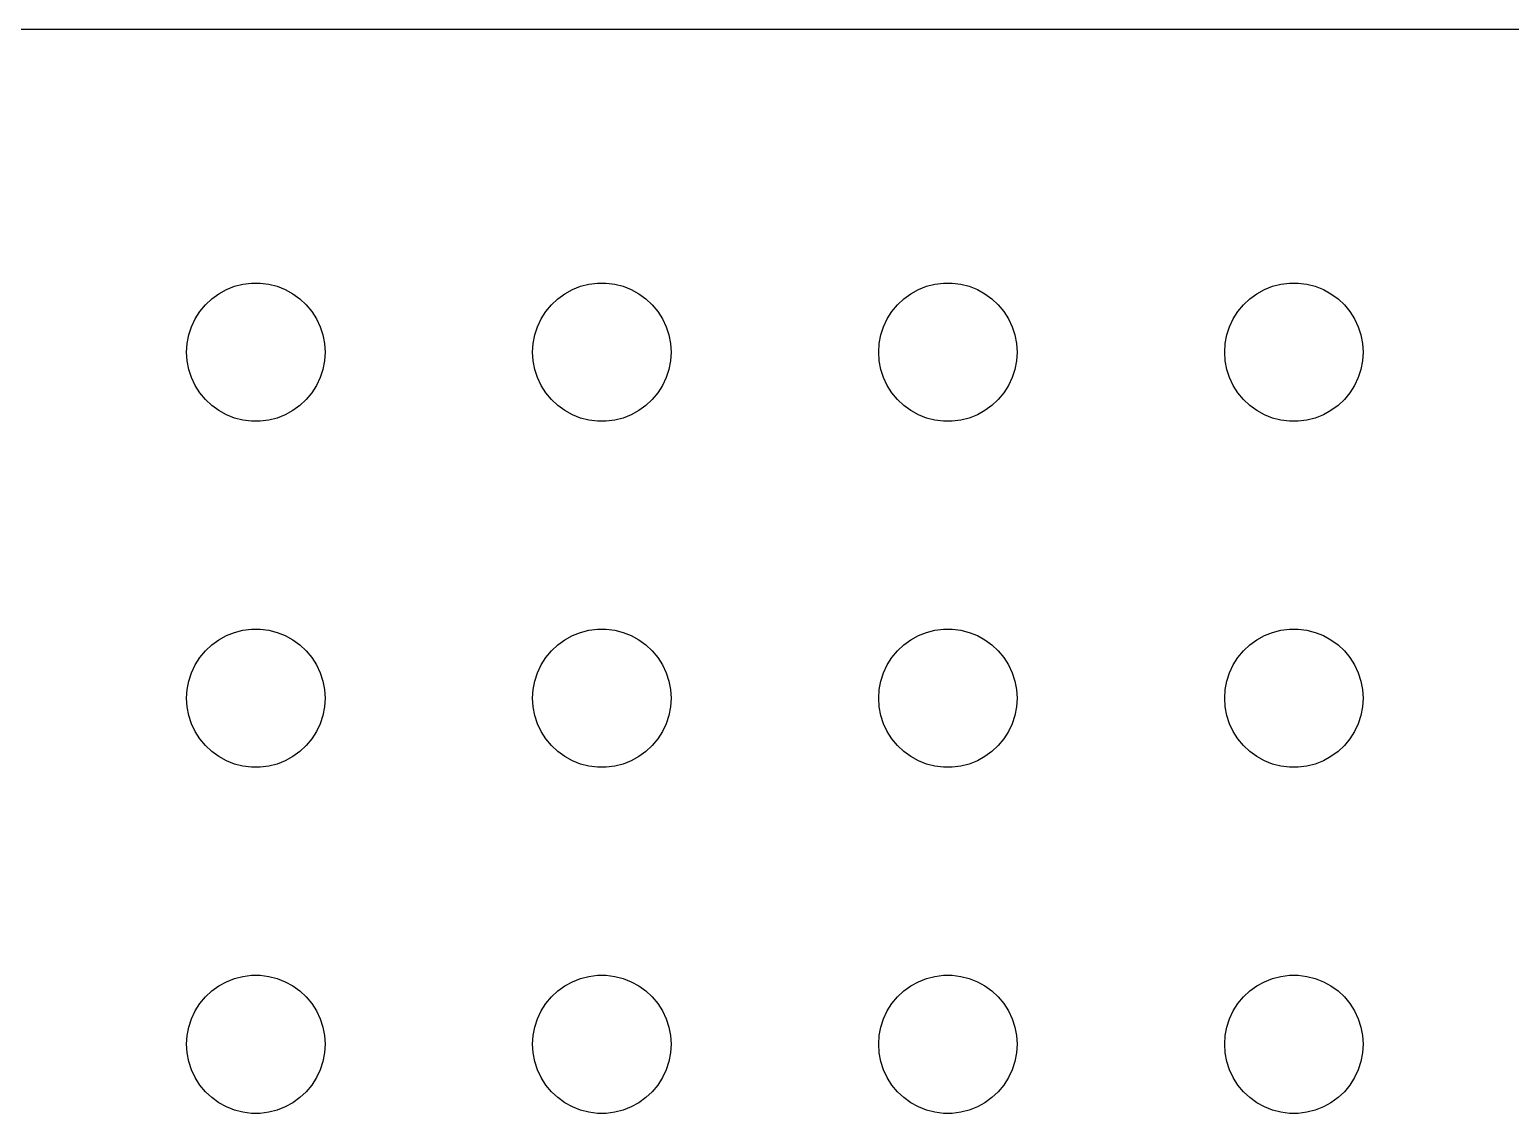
# Model space of a CAD drawing. Header units: metres. Extents: x -134 to 134, y 176 to 394.
# Drawn here: x -102.4 to -70.31, y 370.5 to 393.99 of the extents above; entities that cross this region are included whole.
import ezdxf

# ---------------------------------------------------------------- set-up
doc = ezdxf.new("R2010")
doc.units = ezdxf.units.M

msp = doc.modelspace()

# ---------------------------------------------------------------- linework, layer by layer
for p, q in [((129.814, 393.99), (-129.814, 393.99)), ((-98.1387, 388.357), (-97.9635, 388.427)), ((-97.9635, 388.427), (-97.7811, 388.473)), ((-97.7811, 388.473), (-97.5942, 388.497)), ((-97.5942, 388.497), (-97.4058, 388.497)), ((-97.4058, 388.497), (-97.2189, 388.473)), ((-97.2189, 388.473), (-97.0365, 388.427)), ((-97.0365, 388.427), (-96.8613, 388.357)), ((-90.6387, 388.357), (-90.4635, 388.427)), ((-90.4635, 388.427), (-90.2811, 388.473)), ((-90.2811, 388.473), (-90.0942, 388.497)), ((-90.0942, 388.497), (-89.9058, 388.497)), ((-89.9058, 388.497), (-89.7189, 388.473)), ((-89.7189, 388.473), (-89.5365, 388.427)), ((-89.5365, 388.427), (-89.3613, 388.357)), ((-83.1387, 388.357), (-82.9635, 388.427)), ((-82.9635, 388.427), (-82.7811, 388.473)), ((-82.7811, 388.473), (-82.5942, 388.497)), ((-82.5942, 388.497), (-82.4058, 388.497)), ((-82.4058, 388.497), (-82.2189, 388.473)), ((-82.2189, 388.473), (-82.0365, 388.427)), ((-82.0365, 388.427), (-81.8613, 388.357)), ((-75.6387, 388.357), (-75.4635, 388.427)), ((-75.4635, 388.427), (-75.2811, 388.473)), ((-75.2811, 388.473), (-75.0942, 388.497)), ((-75.0942, 388.497), (-74.9058, 388.497)), ((-74.9058, 388.497), (-74.7189, 388.473)), ((-74.7189, 388.473), (-74.5365, 388.427)), ((-74.5365, 388.427), (-74.3613, 388.357)), ((-98.5934, 388.027), (-98.4561, 388.156)), ((-98.4561, 388.156), (-98.3037, 388.266)), ((-98.3037, 388.266), (-98.1387, 388.357)), ((-96.8613, 388.357), (-96.6963, 388.266)), ((-96.6963, 388.266), (-96.5439, 388.156)), ((-96.5439, 388.156), (-96.4065, 388.027)), ((-91.0934, 388.027), (-90.9561, 388.156)), ((-90.9561, 388.156), (-90.8037, 388.266)), ((-90.8037, 388.266), (-90.6387, 388.357)), ((-89.3613, 388.357), (-89.1963, 388.266)), ((-89.1963, 388.266), (-89.0439, 388.156)), ((-89.0439, 388.156), (-88.9065, 388.027)), ((-83.5934, 388.027), (-83.4561, 388.156)), ((-83.4561, 388.156), (-83.3037, 388.266)), ((-83.3037, 388.266), (-83.1387, 388.357)), ((-81.8613, 388.357), (-81.6963, 388.266)), ((-81.6963, 388.266), (-81.5439, 388.156)), ((-81.5439, 388.156), (-81.4065, 388.027)), ((-76.0934, 388.027), (-75.9561, 388.156)), ((-75.9561, 388.156), (-75.8037, 388.266)), ((-75.8037, 388.266), (-75.6387, 388.357)), ((-74.3613, 388.357), (-74.1963, 388.266)), ((-74.1963, 388.266), (-74.0439, 388.156)), ((-74.0439, 388.156), (-73.9065, 388.027)), ((-98.8947, 387.552), (-98.8145, 387.723)), ((-98.8145, 387.723), (-98.7135, 387.882)), ((-98.7135, 387.882), (-98.5934, 388.027)), ((-96.4065, 388.027), (-96.2865, 387.882)), ((-96.2865, 387.882), (-96.1855, 387.723)), ((-96.1855, 387.723), (-96.1053, 387.552)), ((-91.3947, 387.552), (-91.3145, 387.723)), ((-91.3145, 387.723), (-91.2135, 387.882)), ((-91.2135, 387.882), (-91.0934, 388.027)), ((-88.9065, 388.027), (-88.7865, 387.882)), ((-88.7865, 387.882), (-88.6855, 387.723)), ((-88.6855, 387.723), (-88.6053, 387.552)), ((-83.8947, 387.552), (-83.8145, 387.723)), ((-83.8145, 387.723), (-83.7135, 387.882)), ((-83.7135, 387.882), (-83.5934, 388.027)), ((-81.4065, 388.027), (-81.2865, 387.882)), ((-81.2865, 387.882), (-81.1855, 387.723)), ((-81.1855, 387.723), (-81.1053, 387.552)), ((-76.3947, 387.552), (-76.3145, 387.723)), ((-76.3145, 387.723), (-76.2135, 387.882)), ((-76.2135, 387.882), (-76.0934, 388.027)), ((-73.9065, 388.027), (-73.7865, 387.882)), ((-73.7865, 387.882), (-73.6855, 387.723)), ((-73.6855, 387.723), (-73.6053, 387.552)), ((-98.9529, 387.373), (-98.8947, 387.552)), ((-96.1053, 387.552), (-96.0471, 387.373)), ((-91.4529, 387.373), (-91.3947, 387.552)), ((-88.6053, 387.552), (-88.5471, 387.373)), ((-83.9529, 387.373), (-83.8947, 387.552)), ((-81.1053, 387.552), (-81.0471, 387.373)), ((-76.4529, 387.373), (-76.3947, 387.552)), ((-73.6053, 387.552), (-73.5471, 387.373)), ((-99, 387), (-98.9882, 387.188)), ((-98.9882, 387.188), (-98.9529, 387.373)), ((-96.0471, 387.373), (-96.0118, 387.188)), ((-96.0118, 387.188), (-96, 387)), ((-91.5, 387), (-91.4882, 387.188)), ((-91.4882, 387.188), (-91.4529, 387.373)), ((-88.5471, 387.373), (-88.5118, 387.188)), ((-88.5118, 387.188), (-88.5, 387)), ((-84, 387), (-83.9882, 387.188)), ((-83.9882, 387.188), (-83.9529, 387.373)), ((-81.0471, 387.373), (-81.0118, 387.188)), ((-81.0118, 387.188), (-81, 387)), ((-76.5, 387), (-76.4882, 387.188)), ((-76.4882, 387.188), (-76.4529, 387.373)), ((-73.5471, 387.373), (-73.5118, 387.188)), ((-73.5118, 387.188), (-73.5, 387)), ((-98.9882, 386.812), (-99, 387)), ((-98.9529, 386.627), (-98.9882, 386.812)), ((-96.0118, 386.812), (-96.0471, 386.627)), ((-96, 387), (-96.0118, 386.812)), ((-91.4882, 386.812), (-91.5, 387)), ((-91.4529, 386.627), (-91.4882, 386.812)), ((-88.5118, 386.812), (-88.5471, 386.627)), ((-88.5, 387), (-88.5118, 386.812)), ((-83.9882, 386.812), (-84, 387)), ((-83.9529, 386.627), (-83.9882, 386.812)), ((-81.0118, 386.812), (-81.0471, 386.627)), ((-81, 387), (-81.0118, 386.812)), ((-76.4882, 386.812), (-76.5, 387)), ((-76.4529, 386.627), (-76.4882, 386.812)), ((-73.5118, 386.812), (-73.5471, 386.627)), ((-73.5, 387), (-73.5118, 386.812)), ((-98.8947, 386.448), (-98.9529, 386.627)), ((-98.8145, 386.277), (-98.8947, 386.448)), ((-96.1053, 386.448), (-96.1855, 386.277)), ((-96.0471, 386.627), (-96.1053, 386.448)), ((-91.3947, 386.448), (-91.4529, 386.627)), ((-91.3145, 386.277), (-91.3947, 386.448)), ((-88.6053, 386.448), (-88.6855, 386.277)), ((-88.5471, 386.627), (-88.6053, 386.448)), ((-83.8947, 386.448), (-83.9529, 386.627)), ((-83.8145, 386.277), (-83.8947, 386.448)), ((-81.1053, 386.448), (-81.1855, 386.277)), ((-81.0471, 386.627), (-81.1053, 386.448)), ((-76.3947, 386.448), (-76.4529, 386.627)), ((-76.3145, 386.277), (-76.3947, 386.448)), ((-73.6053, 386.448), (-73.6855, 386.277)), ((-73.5471, 386.627), (-73.6053, 386.448)), ((-98.7135, 386.118), (-98.8145, 386.277)), ((-98.5934, 385.973), (-98.7135, 386.118)), ((-96.2865, 386.118), (-96.4065, 385.973)), ((-96.1855, 386.277), (-96.2865, 386.118)), ((-91.2135, 386.118), (-91.3145, 386.277)), ((-91.0934, 385.973), (-91.2135, 386.118)), ((-88.7865, 386.118), (-88.9065, 385.973)), ((-88.6855, 386.277), (-88.7865, 386.118)), ((-83.7135, 386.118), (-83.8145, 386.277)), ((-83.5934, 385.973), (-83.7135, 386.118)), ((-81.2865, 386.118), (-81.4065, 385.973)), ((-81.1855, 386.277), (-81.2865, 386.118)), ((-76.2135, 386.118), (-76.3145, 386.277)), ((-76.0934, 385.973), (-76.2135, 386.118)), ((-73.7865, 386.118), (-73.9065, 385.973)), ((-73.6855, 386.277), (-73.7865, 386.118)), ((-98.4561, 385.844), (-98.5934, 385.973)), ((-98.3037, 385.734), (-98.4561, 385.844)), ((-96.5439, 385.844), (-96.6963, 385.734)), ((-96.4065, 385.973), (-96.5439, 385.844)), ((-90.9561, 385.844), (-91.0934, 385.973)), ((-90.8037, 385.734), (-90.9561, 385.844)), ((-89.0439, 385.844), (-89.1963, 385.734)), ((-88.9065, 385.973), (-89.0439, 385.844)), ((-83.4561, 385.844), (-83.5934, 385.973)), ((-83.3037, 385.734), (-83.4561, 385.844)), ((-81.5439, 385.844), (-81.6963, 385.734)), ((-81.4065, 385.973), (-81.5439, 385.844)), ((-75.9561, 385.844), (-76.0934, 385.973)), ((-75.8037, 385.734), (-75.9561, 385.844)), ((-74.0439, 385.844), (-74.1963, 385.734)), ((-73.9065, 385.973), (-74.0439, 385.844)), ((-98.1387, 385.643), (-98.3037, 385.734)), ((-97.9635, 385.573), (-98.1387, 385.643)), ((-97.7811, 385.527), (-97.9635, 385.573)), ((-97.5942, 385.503), (-97.7811, 385.527)), ((-97.4058, 385.503), (-97.5942, 385.503)), ((-97.2189, 385.527), (-97.4058, 385.503)), ((-97.0365, 385.573), (-97.2189, 385.527)), ((-96.8613, 385.643), (-97.0365, 385.573)), ((-96.6963, 385.734), (-96.8613, 385.643)), ((-90.6387, 385.643), (-90.8037, 385.734)), ((-90.4635, 385.573), (-90.6387, 385.643)), ((-90.2811, 385.527), (-90.4635, 385.573)), ((-90.0942, 385.503), (-90.2811, 385.527)), ((-89.9058, 385.503), (-90.0942, 385.503)), ((-89.7189, 385.527), (-89.9058, 385.503)), ((-89.5365, 385.573), (-89.7189, 385.527)), ((-89.3613, 385.643), (-89.5365, 385.573)), ((-89.1963, 385.734), (-89.3613, 385.643)), ((-83.1387, 385.643), (-83.3037, 385.734)), ((-82.9635, 385.573), (-83.1387, 385.643)), ((-82.7811, 385.527), (-82.9635, 385.573)), ((-82.5942, 385.503), (-82.7811, 385.527)), ((-82.4058, 385.503), (-82.5942, 385.503)), ((-82.2189, 385.527), (-82.4058, 385.503)), ((-82.0365, 385.573), (-82.2189, 385.527)), ((-81.8613, 385.643), (-82.0365, 385.573)), ((-81.6963, 385.734), (-81.8613, 385.643)), ((-75.6387, 385.643), (-75.8037, 385.734)), ((-75.4635, 385.573), (-75.6387, 385.643)), ((-75.2811, 385.527), (-75.4635, 385.573)), ((-75.0942, 385.503), (-75.2811, 385.527)), ((-74.9058, 385.503), (-75.0942, 385.503)), ((-74.7189, 385.527), (-74.9058, 385.503)), ((-74.5365, 385.573), (-74.7189, 385.527)), ((-74.3613, 385.643), (-74.5365, 385.573)), ((-74.1963, 385.734), (-74.3613, 385.643)), ((-97.7811, 380.973), (-97.5942, 380.997)), ((-97.5942, 380.997), (-97.4058, 380.997)), ((-97.4058, 380.997), (-97.2189, 380.973)), ((-90.2811, 380.973), (-90.0942, 380.997)), ((-90.0942, 380.997), (-89.9058, 380.997)), ((-89.9058, 380.997), (-89.7189, 380.973)), ((-82.7811, 380.973), (-82.5942, 380.997)), ((-82.5942, 380.997), (-82.4058, 380.997)), ((-82.4058, 380.997), (-82.2189, 380.973)), ((-75.2811, 380.973), (-75.0942, 380.997)), ((-75.0942, 380.997), (-74.9058, 380.997)), ((-74.9058, 380.997), (-74.7189, 380.973)), ((-98.4561, 380.656), (-98.3037, 380.766)), ((-98.3037, 380.766), (-98.1387, 380.857)), ((-98.1387, 380.857), (-97.9635, 380.927)), ((-97.9635, 380.927), (-97.7811, 380.973)), ((-97.2189, 380.973), (-97.0365, 380.927)), ((-97.0365, 380.927), (-96.8613, 380.857)), ((-96.8613, 380.857), (-96.6963, 380.766)), ((-96.6963, 380.766), (-96.5439, 380.656)), ((-90.9561, 380.656), (-90.8037, 380.766)), ((-90.8037, 380.766), (-90.6387, 380.857)), ((-90.6387, 380.857), (-90.4635, 380.927)), ((-90.4635, 380.927), (-90.2811, 380.973)), ((-89.7189, 380.973), (-89.5365, 380.927)), ((-89.5365, 380.927), (-89.3613, 380.857)), ((-89.3613, 380.857), (-89.1963, 380.766)), ((-89.1963, 380.766), (-89.0439, 380.656)), ((-83.4561, 380.656), (-83.3037, 380.766)), ((-83.3037, 380.766), (-83.1387, 380.857)), ((-83.1387, 380.857), (-82.9635, 380.927)), ((-82.9635, 380.927), (-82.7811, 380.973)), ((-82.2189, 380.973), (-82.0365, 380.927)), ((-82.0365, 380.927), (-81.8613, 380.857)), ((-81.8613, 380.857), (-81.6963, 380.766)), ((-81.6963, 380.766), (-81.5439, 380.656)), ((-75.9561, 380.656), (-75.8037, 380.766)), ((-75.8037, 380.766), (-75.6387, 380.857)), ((-75.6387, 380.857), (-75.4635, 380.927)), ((-75.4635, 380.927), (-75.2811, 380.973)), ((-74.7189, 380.973), (-74.5365, 380.927)), ((-74.5365, 380.927), (-74.3613, 380.857)), ((-74.3613, 380.857), (-74.1963, 380.766)), ((-74.1963, 380.766), (-74.0439, 380.656)), ((-98.8145, 380.223), (-98.7135, 380.382)), ((-98.7135, 380.382), (-98.5934, 380.527)), ((-98.5934, 380.527), (-98.4561, 380.656)), ((-96.5439, 380.656), (-96.4065, 380.527)), ((-96.4065, 380.527), (-96.2865, 380.382)), ((-96.2865, 380.382), (-96.1855, 380.223)), ((-91.3145, 380.223), (-91.2135, 380.382)), ((-91.2135, 380.382), (-91.0934, 380.527)), ((-91.0934, 380.527), (-90.9561, 380.656)), ((-89.0439, 380.656), (-88.9065, 380.527)), ((-88.9065, 380.527), (-88.7865, 380.382)), ((-88.7865, 380.382), (-88.6855, 380.223)), ((-83.8145, 380.223), (-83.7135, 380.382)), ((-83.7135, 380.382), (-83.5934, 380.527)), ((-83.5934, 380.527), (-83.4561, 380.656)), ((-81.5439, 380.656), (-81.4065, 380.527)), ((-81.4065, 380.527), (-81.2865, 380.382)), ((-81.2865, 380.382), (-81.1855, 380.223)), ((-76.3145, 380.223), (-76.2135, 380.382)), ((-76.2135, 380.382), (-76.0934, 380.527)), ((-76.0934, 380.527), (-75.9561, 380.656)), ((-74.0439, 380.656), (-73.9065, 380.527)), ((-73.9065, 380.527), (-73.7865, 380.382)), ((-73.7865, 380.382), (-73.6855, 380.223)), ((-98.9529, 379.873), (-98.8947, 380.052)), ((-98.8947, 380.052), (-98.8145, 380.223)), ((-96.1855, 380.223), (-96.1053, 380.052)), ((-96.1053, 380.052), (-96.0471, 379.873)), ((-91.4529, 379.873), (-91.3947, 380.052)), ((-91.3947, 380.052), (-91.3145, 380.223)), ((-88.6855, 380.223), (-88.6053, 380.052)), ((-88.6053, 380.052), (-88.5471, 379.873)), ((-83.9529, 379.873), (-83.8947, 380.052)), ((-83.8947, 380.052), (-83.8145, 380.223)), ((-81.1855, 380.223), (-81.1053, 380.052)), ((-81.1053, 380.052), (-81.0471, 379.873)), ((-76.4529, 379.873), (-76.3947, 380.052)), ((-76.3947, 380.052), (-76.3145, 380.223)), ((-73.6855, 380.223), (-73.6053, 380.052)), ((-73.6053, 380.052), (-73.5471, 379.873)), ((-98.9882, 379.688), (-98.9529, 379.873)), ((-96.0471, 379.873), (-96.0118, 379.688)), ((-91.4882, 379.688), (-91.4529, 379.873)), ((-88.5471, 379.873), (-88.5118, 379.688)), ((-83.9882, 379.688), (-83.9529, 379.873)), ((-81.0471, 379.873), (-81.0118, 379.688)), ((-76.4882, 379.688), (-76.4529, 379.873)), ((-73.5471, 379.873), (-73.5118, 379.688)), ((-99, 379.5), (-98.9882, 379.688)), ((-98.9882, 379.312), (-99, 379.5)), ((-96.0118, 379.688), (-96, 379.5)), ((-96, 379.5), (-96.0118, 379.312)), ((-91.5, 379.5), (-91.4882, 379.688)), ((-91.4882, 379.312), (-91.5, 379.5)), ((-88.5118, 379.688), (-88.5, 379.5)), ((-88.5, 379.5), (-88.5118, 379.312)), ((-84, 379.5), (-83.9882, 379.688)), ((-83.9882, 379.312), (-84, 379.5)), ((-81.0118, 379.688), (-81, 379.5)), ((-81, 379.5), (-81.0118, 379.312)), ((-76.5, 379.5), (-76.4882, 379.688)), ((-76.4882, 379.312), (-76.5, 379.5)), ((-73.5118, 379.688), (-73.5, 379.5)), ((-73.5, 379.5), (-73.5118, 379.312)), ((-98.9529, 379.127), (-98.9882, 379.312)), ((-98.8947, 378.948), (-98.9529, 379.127)), ((-96.0471, 379.127), (-96.1053, 378.948)), ((-96.0118, 379.312), (-96.0471, 379.127)), ((-91.4529, 379.127), (-91.4882, 379.312)), ((-91.3947, 378.948), (-91.4529, 379.127)), ((-88.5471, 379.127), (-88.6053, 378.948)), ((-88.5118, 379.312), (-88.5471, 379.127)), ((-83.9529, 379.127), (-83.9882, 379.312)), ((-83.8947, 378.948), (-83.9529, 379.127)), ((-81.0471, 379.127), (-81.1053, 378.948)), ((-81.0118, 379.312), (-81.0471, 379.127)), ((-76.4529, 379.127), (-76.4882, 379.312)), ((-76.3947, 378.948), (-76.4529, 379.127)), ((-73.5471, 379.127), (-73.6053, 378.948)), ((-73.5118, 379.312), (-73.5471, 379.127)), ((-98.8145, 378.777), (-98.8947, 378.948)), ((-98.7135, 378.618), (-98.8145, 378.777)), ((-96.1855, 378.777), (-96.2865, 378.618)), ((-96.1053, 378.948), (-96.1855, 378.777)), ((-91.3145, 378.777), (-91.3947, 378.948)), ((-91.2135, 378.618), (-91.3145, 378.777)), ((-88.6855, 378.777), (-88.7865, 378.618)), ((-88.6053, 378.948), (-88.6855, 378.777)), ((-83.8145, 378.777), (-83.8947, 378.948)), ((-83.7135, 378.618), (-83.8145, 378.777)), ((-81.1855, 378.777), (-81.2865, 378.618)), ((-81.1053, 378.948), (-81.1855, 378.777)), ((-76.3145, 378.777), (-76.3947, 378.948)), ((-76.2135, 378.618), (-76.3145, 378.777)), ((-73.6855, 378.777), (-73.7865, 378.618)), ((-73.6053, 378.948), (-73.6855, 378.777)), ((-98.5934, 378.473), (-98.7135, 378.618)), ((-98.4561, 378.344), (-98.5934, 378.473)), ((-96.4065, 378.473), (-96.5439, 378.344)), ((-96.2865, 378.618), (-96.4065, 378.473)), ((-91.0934, 378.473), (-91.2135, 378.618)), ((-90.9561, 378.344), (-91.0934, 378.473)), ((-88.9065, 378.473), (-89.0439, 378.344)), ((-88.7865, 378.618), (-88.9065, 378.473)), ((-83.5934, 378.473), (-83.7135, 378.618)), ((-83.4561, 378.344), (-83.5934, 378.473)), ((-81.4065, 378.473), (-81.5439, 378.344)), ((-81.2865, 378.618), (-81.4065, 378.473)), ((-76.0934, 378.473), (-76.2135, 378.618)), ((-75.9561, 378.344), (-76.0934, 378.473)), ((-73.9065, 378.473), (-74.0439, 378.344)), ((-73.7865, 378.618), (-73.9065, 378.473)), ((-98.3037, 378.234), (-98.4561, 378.344)), ((-98.1387, 378.143), (-98.3037, 378.234)), ((-97.9635, 378.073), (-98.1387, 378.143)), ((-96.8613, 378.143), (-97.0365, 378.073)), ((-96.6963, 378.234), (-96.8613, 378.143)), ((-96.5439, 378.344), (-96.6963, 378.234)), ((-90.8037, 378.234), (-90.9561, 378.344)), ((-90.6387, 378.143), (-90.8037, 378.234)), ((-90.4635, 378.073), (-90.6387, 378.143)), ((-89.3613, 378.143), (-89.5365, 378.073)), ((-89.1963, 378.234), (-89.3613, 378.143)), ((-89.0439, 378.344), (-89.1963, 378.234)), ((-83.3037, 378.234), (-83.4561, 378.344)), ((-83.1387, 378.143), (-83.3037, 378.234)), ((-82.9635, 378.073), (-83.1387, 378.143)), ((-81.8613, 378.143), (-82.0365, 378.073)), ((-81.6963, 378.234), (-81.8613, 378.143)), ((-81.5439, 378.344), (-81.6963, 378.234)), ((-75.8037, 378.234), (-75.9561, 378.344)), ((-75.6387, 378.143), (-75.8037, 378.234)), ((-75.4635, 378.073), (-75.6387, 378.143)), ((-74.3613, 378.143), (-74.5365, 378.073)), ((-74.1963, 378.234), (-74.3613, 378.143)), ((-74.0439, 378.344), (-74.1963, 378.234)), ((-97.7811, 378.027), (-97.9635, 378.073)), ((-97.5942, 378.003), (-97.7811, 378.027)), ((-97.4058, 378.003), (-97.5942, 378.003)), ((-97.2189, 378.027), (-97.4058, 378.003)), ((-97.0365, 378.073), (-97.2189, 378.027)), ((-90.2811, 378.027), (-90.4635, 378.073)), ((-90.0942, 378.003), (-90.2811, 378.027)), ((-89.9058, 378.003), (-90.0942, 378.003)), ((-89.7189, 378.027), (-89.9058, 378.003)), ((-89.5365, 378.073), (-89.7189, 378.027)), ((-82.7811, 378.027), (-82.9635, 378.073)), ((-82.5942, 378.003), (-82.7811, 378.027)), ((-82.4058, 378.003), (-82.5942, 378.003)), ((-82.2189, 378.027), (-82.4058, 378.003)), ((-82.0365, 378.073), (-82.2189, 378.027)), ((-75.2811, 378.027), (-75.4635, 378.073)), ((-75.0942, 378.003), (-75.2811, 378.027)), ((-74.9058, 378.003), (-75.0942, 378.003)), ((-74.7189, 378.027), (-74.9058, 378.003)), ((-74.5365, 378.073), (-74.7189, 378.027)), ((-98.3037, 373.266), (-98.1387, 373.357)), ((-98.1387, 373.357), (-97.9635, 373.427)), ((-97.9635, 373.427), (-97.7811, 373.473)), ((-97.7811, 373.473), (-97.5942, 373.497)), ((-97.5942, 373.497), (-97.4058, 373.497)), ((-97.4058, 373.497), (-97.2189, 373.473)), ((-97.2189, 373.473), (-97.0365, 373.427)), ((-97.0365, 373.427), (-96.8613, 373.357)), ((-96.8613, 373.357), (-96.6963, 373.266)), ((-90.8037, 373.266), (-90.6387, 373.357)), ((-90.6387, 373.357), (-90.4635, 373.427)), ((-90.4635, 373.427), (-90.2811, 373.473)), ((-90.2811, 373.473), (-90.0942, 373.497)), ((-90.0942, 373.497), (-89.9058, 373.497)), ((-89.9058, 373.497), (-89.7189, 373.473)), ((-89.7189, 373.473), (-89.5365, 373.427)), ((-89.5365, 373.427), (-89.3613, 373.357)), ((-89.3613, 373.357), (-89.1963, 373.266)), ((-83.3037, 373.266), (-83.1387, 373.357)), ((-83.1387, 373.357), (-82.9635, 373.427)), ((-82.9635, 373.427), (-82.7811, 373.473)), ((-82.7811, 373.473), (-82.5942, 373.497)), ((-82.5942, 373.497), (-82.4058, 373.497)), ((-82.4058, 373.497), (-82.2189, 373.473)), ((-82.2189, 373.473), (-82.0365, 373.427)), ((-82.0365, 373.427), (-81.8613, 373.357)), ((-81.8613, 373.357), (-81.6963, 373.266)), ((-75.8037, 373.266), (-75.6387, 373.357)), ((-75.6387, 373.357), (-75.4635, 373.427)), ((-75.4635, 373.427), (-75.2811, 373.473)), ((-75.2811, 373.473), (-75.0942, 373.497)), ((-75.0942, 373.497), (-74.9058, 373.497)), ((-74.9058, 373.497), (-74.7189, 373.473)), ((-74.7189, 373.473), (-74.5365, 373.427)), ((-74.5365, 373.427), (-74.3613, 373.357)), ((-74.3613, 373.357), (-74.1963, 373.266)), ((-98.7135, 372.882), (-98.5934, 373.027)), ((-98.5934, 373.027), (-98.4561, 373.156)), ((-98.4561, 373.156), (-98.3037, 373.266)), ((-96.6963, 373.266), (-96.5439, 373.156)), ((-96.5439, 373.156), (-96.4065, 373.027)), ((-96.4065, 373.027), (-96.2865, 372.882)), ((-91.2135, 372.882), (-91.0934, 373.027)), ((-91.0934, 373.027), (-90.9561, 373.156)), ((-90.9561, 373.156), (-90.8037, 373.266)), ((-89.1963, 373.266), (-89.0439, 373.156)), ((-89.0439, 373.156), (-88.9065, 373.027)), ((-88.9065, 373.027), (-88.7865, 372.882)), ((-83.7135, 372.882), (-83.5934, 373.027)), ((-83.5934, 373.027), (-83.4561, 373.156)), ((-83.4561, 373.156), (-83.3037, 373.266)), ((-81.6963, 373.266), (-81.5439, 373.156)), ((-81.5439, 373.156), (-81.4065, 373.027)), ((-81.4065, 373.027), (-81.2865, 372.882)), ((-76.2135, 372.882), (-76.0934, 373.027)), ((-76.0934, 373.027), (-75.9561, 373.156)), ((-75.9561, 373.156), (-75.8037, 373.266)), ((-74.1963, 373.266), (-74.0439, 373.156)), ((-74.0439, 373.156), (-73.9065, 373.027)), ((-73.9065, 373.027), (-73.7865, 372.882)), ((-98.8947, 372.552), (-98.8145, 372.723)), ((-98.8145, 372.723), (-98.7135, 372.882)), ((-96.2865, 372.882), (-96.1855, 372.723)), ((-96.1855, 372.723), (-96.1053, 372.552)), ((-91.3947, 372.552), (-91.3145, 372.723)), ((-91.3145, 372.723), (-91.2135, 372.882)), ((-88.7865, 372.882), (-88.6855, 372.723)), ((-88.6855, 372.723), (-88.6053, 372.552)), ((-83.8947, 372.552), (-83.8145, 372.723)), ((-83.8145, 372.723), (-83.7135, 372.882)), ((-81.2865, 372.882), (-81.1855, 372.723)), ((-81.1855, 372.723), (-81.1053, 372.552)), ((-76.3947, 372.552), (-76.3145, 372.723)), ((-76.3145, 372.723), (-76.2135, 372.882)), ((-73.7865, 372.882), (-73.6855, 372.723)), ((-73.6855, 372.723), (-73.6053, 372.552)), ((-98.9882, 372.188), (-98.9529, 372.373)), ((-98.9529, 372.373), (-98.8947, 372.552)), ((-96.1053, 372.552), (-96.0471, 372.373)), ((-96.0471, 372.373), (-96.0118, 372.188)), ((-91.4882, 372.188), (-91.4529, 372.373)), ((-91.4529, 372.373), (-91.3947, 372.552)), ((-88.6053, 372.552), (-88.5471, 372.373)), ((-88.5471, 372.373), (-88.5118, 372.188)), ((-83.9882, 372.188), (-83.9529, 372.373)), ((-83.9529, 372.373), (-83.8947, 372.552)), ((-81.1053, 372.552), (-81.0471, 372.373)), ((-81.0471, 372.373), (-81.0118, 372.188)), ((-76.4882, 372.188), (-76.4529, 372.373)), ((-76.4529, 372.373), (-76.3947, 372.552)), ((-73.6053, 372.552), (-73.5471, 372.373)), ((-73.5471, 372.373), (-73.5118, 372.188)), ((-99, 372), (-98.9882, 372.188)), ((-98.9882, 371.812), (-99, 372)), ((-96.0118, 372.188), (-96, 372)), ((-96, 372), (-96.0118, 371.812)), ((-91.5, 372), (-91.4882, 372.188)), ((-91.4882, 371.812), (-91.5, 372)), ((-88.5118, 372.188), (-88.5, 372)), ((-88.5, 372), (-88.5118, 371.812)), ((-84, 372), (-83.9882, 372.188)), ((-83.9882, 371.812), (-84, 372)), ((-81.0118, 372.188), (-81, 372)), ((-81, 372), (-81.0118, 371.812)), ((-76.5, 372), (-76.4882, 372.188)), ((-76.4882, 371.812), (-76.5, 372)), ((-73.5118, 372.188), (-73.5, 372)), ((-73.5, 372), (-73.5118, 371.812)), ((-98.9529, 371.627), (-98.9882, 371.812)), ((-96.0118, 371.812), (-96.0471, 371.627)), ((-91.4529, 371.627), (-91.4882, 371.812)), ((-88.5118, 371.812), (-88.5471, 371.627)), ((-83.9529, 371.627), (-83.9882, 371.812)), ((-81.0118, 371.812), (-81.0471, 371.627)), ((-76.4529, 371.627), (-76.4882, 371.812)), ((-73.5118, 371.812), (-73.5471, 371.627)), ((-98.8947, 371.448), (-98.9529, 371.627)), ((-98.8145, 371.277), (-98.8947, 371.448)), ((-96.1053, 371.448), (-96.1855, 371.277)), ((-96.0471, 371.627), (-96.1053, 371.448)), ((-91.3947, 371.448), (-91.4529, 371.627)), ((-91.3145, 371.277), (-91.3947, 371.448)), ((-88.6053, 371.448), (-88.6855, 371.277)), ((-88.5471, 371.627), (-88.6053, 371.448)), ((-83.8947, 371.448), (-83.9529, 371.627)), ((-83.8145, 371.277), (-83.8947, 371.448)), ((-81.1053, 371.448), (-81.1855, 371.277)), ((-81.0471, 371.627), (-81.1053, 371.448)), ((-76.3947, 371.448), (-76.4529, 371.627)), ((-76.3145, 371.277), (-76.3947, 371.448)), ((-73.6053, 371.448), (-73.6855, 371.277)), ((-73.5471, 371.627), (-73.6053, 371.448)), ((-98.7135, 371.118), (-98.8145, 371.277)), ((-98.5934, 370.973), (-98.7135, 371.118)), ((-96.2865, 371.118), (-96.4065, 370.973)), ((-96.1855, 371.277), (-96.2865, 371.118)), ((-91.2135, 371.118), (-91.3145, 371.277)), ((-91.0934, 370.973), (-91.2135, 371.118)), ((-88.7865, 371.118), (-88.9065, 370.973)), ((-88.6855, 371.277), (-88.7865, 371.118)), ((-83.7135, 371.118), (-83.8145, 371.277)), ((-83.5934, 370.973), (-83.7135, 371.118)), ((-81.2865, 371.118), (-81.4065, 370.973)), ((-81.1855, 371.277), (-81.2865, 371.118)), ((-76.2135, 371.118), (-76.3145, 371.277)), ((-76.0934, 370.973), (-76.2135, 371.118)), ((-73.7865, 371.118), (-73.9065, 370.973)), ((-73.6855, 371.277), (-73.7865, 371.118)), ((-98.4561, 370.844), (-98.5934, 370.973)), ((-98.3037, 370.734), (-98.4561, 370.844)), ((-98.1387, 370.643), (-98.3037, 370.734)), ((-96.6963, 370.734), (-96.8613, 370.643)), ((-96.5439, 370.844), (-96.6963, 370.734)), ((-96.4065, 370.973), (-96.5439, 370.844)), ((-90.9561, 370.844), (-91.0934, 370.973)), ((-90.8037, 370.734), (-90.9561, 370.844)), ((-90.6387, 370.643), (-90.8037, 370.734)), ((-89.1963, 370.734), (-89.3613, 370.643)), ((-89.0439, 370.844), (-89.1963, 370.734)), ((-88.9065, 370.973), (-89.0439, 370.844)), ((-83.4561, 370.844), (-83.5934, 370.973)), ((-83.3037, 370.734), (-83.4561, 370.844)), ((-83.1387, 370.643), (-83.3037, 370.734)), ((-81.6963, 370.734), (-81.8613, 370.643)), ((-81.5439, 370.844), (-81.6963, 370.734)), ((-81.4065, 370.973), (-81.5439, 370.844)), ((-75.9561, 370.844), (-76.0934, 370.973)), ((-75.8037, 370.734), (-75.9561, 370.844)), ((-75.6387, 370.643), (-75.8037, 370.734)), ((-74.1963, 370.734), (-74.3613, 370.643)), ((-74.0439, 370.844), (-74.1963, 370.734)), ((-73.9065, 370.973), (-74.0439, 370.844)), ((-97.9635, 370.573), (-98.1387, 370.643)), ((-97.7811, 370.527), (-97.9635, 370.573)), ((-97.5942, 370.503), (-97.7811, 370.527)), ((-97.4058, 370.503), (-97.5942, 370.503)), ((-97.2189, 370.527), (-97.4058, 370.503)), ((-97.0365, 370.573), (-97.2189, 370.527)), ((-96.8613, 370.643), (-97.0365, 370.573)), ((-90.4635, 370.573), (-90.6387, 370.643)), ((-90.2811, 370.527), (-90.4635, 370.573)), ((-90.0942, 370.503), (-90.2811, 370.527)), ((-89.9058, 370.503), (-90.0942, 370.503)), ((-89.7189, 370.527), (-89.9058, 370.503)), ((-89.5365, 370.573), (-89.7189, 370.527)), ((-89.3613, 370.643), (-89.5365, 370.573)), ((-82.9635, 370.573), (-83.1387, 370.643)), ((-82.7811, 370.527), (-82.9635, 370.573)), ((-82.5942, 370.503), (-82.7811, 370.527)), ((-82.4058, 370.503), (-82.5942, 370.503)), ((-82.2189, 370.527), (-82.4058, 370.503)), ((-82.0365, 370.573), (-82.2189, 370.527)), ((-81.8613, 370.643), (-82.0365, 370.573)), ((-75.4635, 370.573), (-75.6387, 370.643)), ((-75.2811, 370.527), (-75.4635, 370.573)), ((-75.0942, 370.503), (-75.2811, 370.527)), ((-74.9058, 370.503), (-75.0942, 370.503)), ((-74.7189, 370.527), (-74.9058, 370.503)), ((-74.5365, 370.573), (-74.7189, 370.527)), ((-74.3613, 370.643), (-74.5365, 370.573))]:
    msp.add_line(p, q)

doc.saveas('drawing.dxf')
